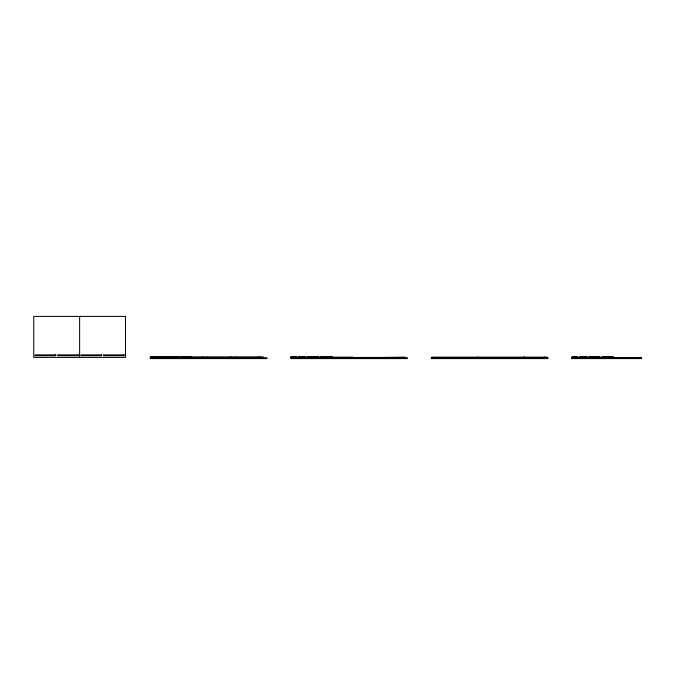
<?xml version="1.0" encoding="UTF-8"?>
<svg xmlns="http://www.w3.org/2000/svg" width="675" height="675" viewBox="0 0 675 675"><rect width="100%" height="100%" fill="white"/><g stroke="black" fill="none" stroke-linecap="round" stroke-linejoin="round"><path stroke-width="1.01" d="M155.967 356.518L150.339 356.518L150.339 358.594L266.929 358.594L266.929 357.733L150.339 357.733M157.823 356.518L165.341 356.518M166.97 356.518L178.251 356.518L178.251 357.733M180.301 356.518L191.582 356.518M296.443 356.518L290.815 356.518L290.815 358.594L407.405 358.594L407.405 357.733L290.815 357.733M298.578 356.518L305.699 356.518M307.446 356.518L318.735 356.518M320.777 356.518L332.066 356.518L332.066 357.733M579.614 356.518L587.132 356.518M353.363 357.446L378.835 357.446M379.308 357.446L404.781 357.159L404.781 357.733M571.776 357.978L594.616 357.978M595.088 357.978L617.929 357.978M618.41 357.978L641.25 357.978M571.776 358.45L594.616 358.45M595.088 358.45L617.929 358.45M618.41 358.45L641.25 358.45M613.373 357.733L613.373 356.518L602.083 356.518L602.083 357.733M611.913 356.518L611.913 357.733M607.002 356.518L607.002 357.733M603.543 356.518L603.543 357.733M600.041 357.733L600.041 356.518L588.752 356.518L588.752 357.733M598.582 356.518L598.582 357.733M595.097 356.518L595.088 358.594L617.929 358.594L617.929 357.733L571.776 357.733L571.776 358.594L594.616 358.594L594.616 357.733M593.671 356.518L593.671 357.733M590.212 356.518L590.212 357.733M577.749 357.733L577.749 356.518L572.122 356.518L572.122 357.733M547.408 357.733L547.408 357.159L431.772 357.159L431.772 357.733M544.683 357.159L544.683 357.733M544.396 357.159L544.396 357.733M524.753 357.159L524.753 357.733M524.475 357.159L524.475 357.733M523.994 357.159L523.994 357.733M478.119 357.159L478.119 357.733M477.647 357.159L477.647 357.733M432.059 357.159L432.059 357.733M379.595 357.446L379.308 357.733M378.835 357.733L378.548 357.446M353.649 357.446L353.363 357.733M352.89 357.733L352.89 357.159L332.674 357.159L332.674 357.733M332.193 357.733L332.193 357.159L311.985 357.159L311.985 357.733M311.504 357.733L311.504 357.159L291.296 357.159L291.296 357.733M263.107 357.733L263.107 356.873L235.389 356.873L235.389 357.733M258.947 356.873L258.947 357.733M234.908 357.733L234.908 356.873L207.2 356.873L207.2 357.733M230.757 356.873L230.757 357.733M206.719 357.733L206.719 356.873L179.01 356.873L179.01 357.733M202.568 356.873L202.568 357.733M178.529 357.733L178.529 356.873L150.812 356.873L150.812 357.733M174.369 356.873L174.369 357.733M171.509 356.873L171.509 357.733M79.625 316.406L79.625 357.404M125.491 316.406L33.75 316.406L33.75 357.404L125.491 357.404L125.491 316.406M55.78 354.873L35.092 354.873L35.092 355.725L55.78 355.725L55.78 354.873M78.283 354.873L57.594 354.873L57.594 355.725L78.283 355.725L78.283 354.873M101.647 354.873L80.958 354.873L80.958 355.725L101.647 355.725L101.647 354.873M124.149 354.873L103.461 354.873L103.461 355.725L124.149 355.725L124.149 354.873M547.881 357.733L431.3 357.733L431.3 358.594L547.881 358.594L547.881 357.733M641.25 357.733L618.41 357.733L618.41 358.594L641.25 358.594L641.25 357.733M608.453 357.733L608.453 356.518L608.428 357.733"/></g></svg>
